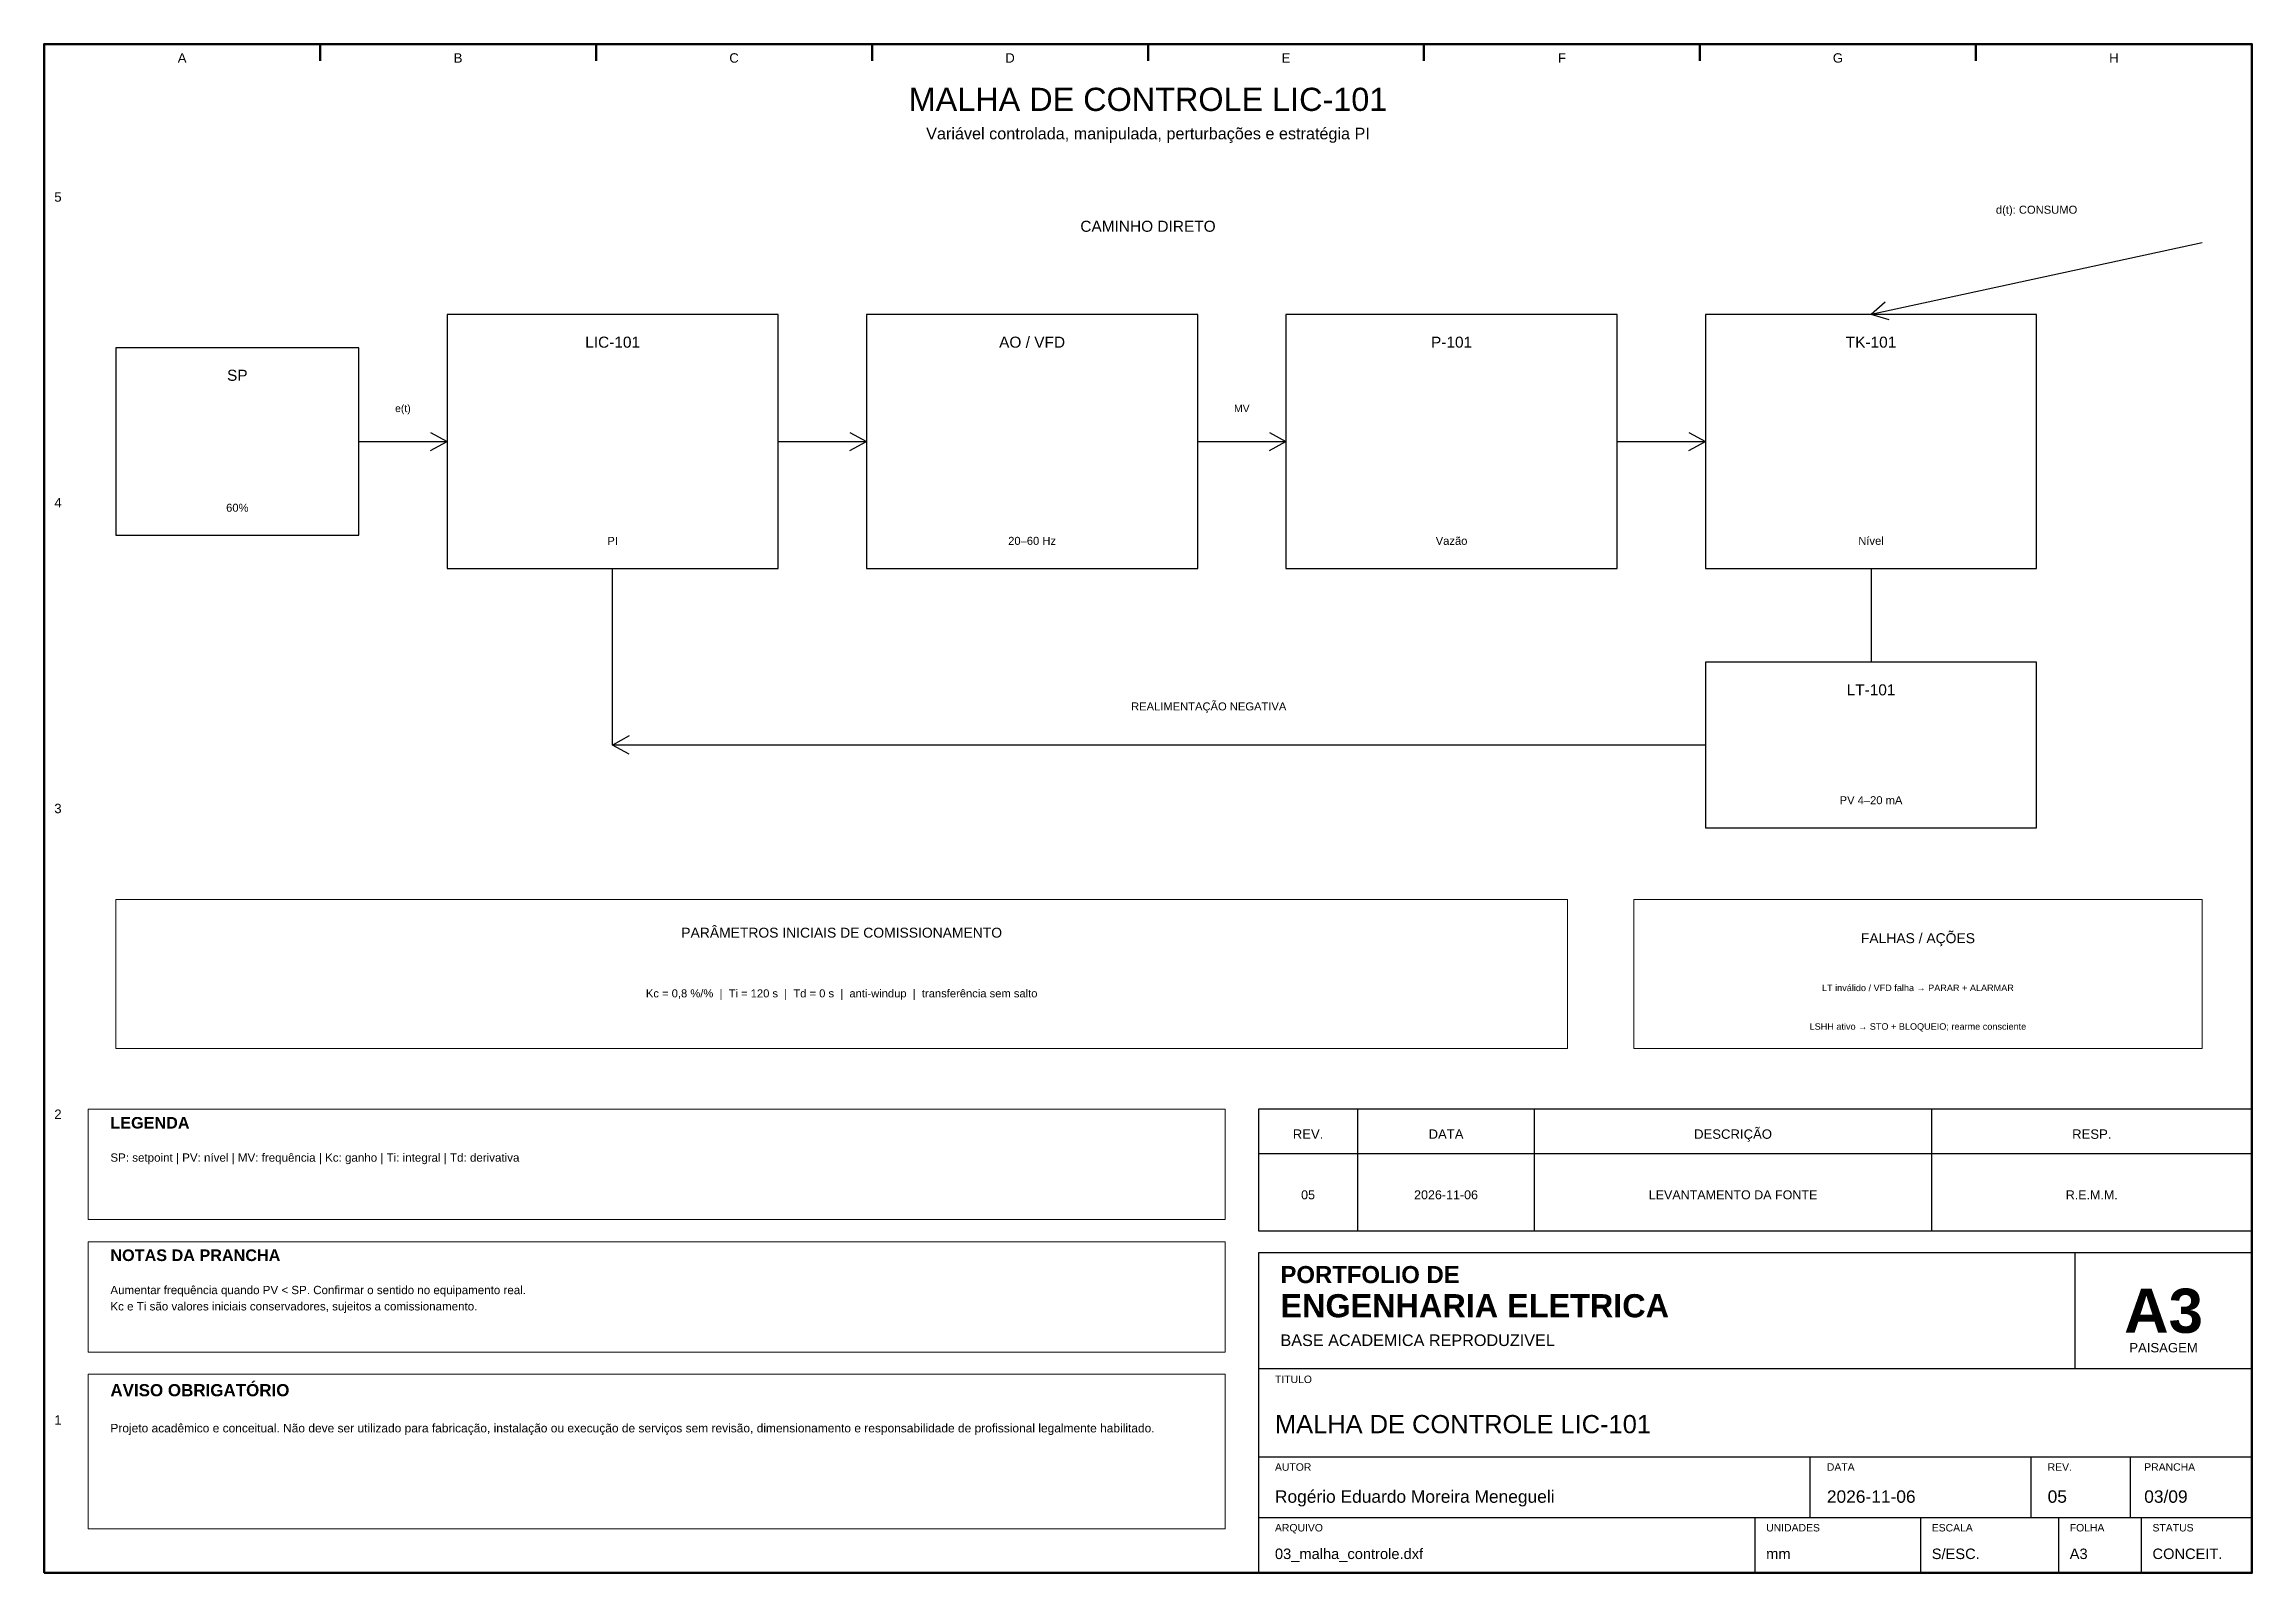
# Model space of a CAD drawing. Header units: millimetres. Extents: x 10 to 410, y 10 to 287.
import ezdxf
from ezdxf.enums import TextEntityAlignment as Align

# ---------------------------------------------------------------- set-up
doc = ezdxf.new("R2010")
doc.units = ezdxf.units.MM
for name, color, linetype, lineweight in [('00_MOLDURA', 7, 'CONTINUOUS', 50), ('01_CARIMBO', 7, 'CONTINUOUS', 25), ('02_TEXTO', 7, 'CONTINUOUS', 18), ('07_INSTRUMENTACAO', 202, 'CONTINUOUS', 25), ('12_LEGENDA', 7, 'CONTINUOUS', 18), ('13_NOTAS', 7, 'CONTINUOUS', 18)]:
    doc.layers.add(name, color=color, linetype=linetype, lineweight=lineweight)
doc.styles.add('PORTFOLIO_TEXTO', font='arial.ttf')
doc.styles.add('PORTFOLIO_TITULO', font='arialbd.ttf', dxfattribs={"width": 0.92})

# ---------------------------------------------------------------- blocks, each defined once
blk = doc.blocks.new('CARIMBO_A3')
at = {"layer": '01_CARIMBO'}
for p, q in [((148, 37), (148, 58)), ((0, 37), (180, 37)), ((0, 21), (180, 21)), ((100, 10), (100, 21)), ((140, 10), (140, 21)), ((158, 10), (158, 21)), ((0, 10), (180, 10)), ((90, 0), (90, 10)), ((120, 0), (120, 10)), ((145, 0), (145, 10)), ((160, 0), (160, 10))]:
    blk.add_line(p, q, dxfattribs=at)
blk.add_lwpolyline([(0, 0), (180, 0), (180, 58), (0, 58)], close=True, dxfattribs=at)
at = {"layer": '01_CARIMBO', "style": 'PORTFOLIO_TEXTO'}
for s, p in [('TITULO', (3, 34.4)), ('AUTOR', (3, 18.5)), ('DATA', (103, 18.5)), ('REV.', (143, 18.5)), ('PRANCHA', (160.5, 18.5)), ('ARQUIVO', (3, 7.5)), ('UNIDADES', (92, 7.5)), ('ESCALA', (122, 7.5)), ('FOLHA', (147, 7.5)), ('STATUS', (162, 7.5))]:
    blk.add_text(s, height=1.35, dxfattribs=at).set_placement(p)
at = {"layer": '02_TEXTO'}
for s, height, style, p in [('PORTFOLIO DE', 3.1, 'PORTFOLIO_TITULO', (4, 52.5)), ('ENGENHARIA ELETRICA', 4.2, 'PORTFOLIO_TITULO', (4, 46.3)), ('BASE ACADEMICA REPRODUZIVEL', 2.1, 'PORTFOLIO_TEXTO', (4, 41.1))]:
    blk.add_text(s, height=height, dxfattribs=dict(at, style=style)).set_placement(p)
for s, height, style, p in [('A3', 8, 'PORTFOLIO_TITULO', (164, 47.5)), ('PAISAGEM', 1.7, 'PORTFOLIO_TEXTO', (164, 40.8))]:
    blk.add_text(s, height=height, dxfattribs=dict(at, style=style)).set_placement(p, align=Align.MIDDLE_CENTER)
at = {"layer": '02_TEXTO', "style": 'PORTFOLIO_TEXTO'}
for tag, p, height in [('TITULO', (3, 25.3), 3.3), ('AUTOR', (3, 12.7), 2.25), ('DATA', (103, 12.7), 2.25), ('REVISAO', (143, 12.7), 2.25), ('PRANCHA', (160.5, 12.7), 2.25), ('ARQUIVO', (3, 2.5), 1.9), ('UNIDADES', (92, 2.5), 1.9), ('ESCALA', (122, 2.5), 1.9), ('FOLHA', (147, 2.5), 1.9), ('STATUS', (162, 2.5), 1.9)]:
    blk.add_attdef(tag, p, '', height=height, dxfattribs=at)

msp = doc.modelspace()

# ---------------------------------------------------------------- linework, layer by layer
at = {"layer": '00_MOLDURA'}
for p, q in [((60, 287), (60, 284)), ((110, 287), (110, 284)), ((160, 287), (160, 284)), ((210, 287), (210, 284)), ((260, 287), (260, 284)), ((310, 287), (310, 284)), ((360, 287), (360, 284))]:
    msp.add_line(p, q, dxfattribs=at)
msp.add_lwpolyline([(10, 10), (410, 10), (410, 287), (10, 287)], close=True, dxfattribs=at)
at = {"layer": '01_CARIMBO'}
for p, q in [((248, 72), (248, 94)), ((280, 72), (280, 94)), ((352, 72), (352, 94)), ((230, 86), (410, 86))]:
    msp.add_line(p, q, dxfattribs=at)
msp.add_lwpolyline([(230, 72), (410, 72), (410, 94), (230, 94)], close=True, dxfattribs=at)
at = {"layer": '07_INSTRUMENTACAO'}
for p, q in [((401, 251), (341, 238)), ((343.58, 240.25), (341, 238)), ((344.28, 237.02), (341, 238)), ((80, 216.65), (83, 215)), ((156, 216.65), (159, 215)), ((232, 216.65), (235, 215)), ((308, 216.65), (311, 215)), ((67, 215), (83, 215)), ((80, 213.35), (83, 215)), ((143, 215), (159, 215)), ((156, 213.35), (159, 215)), ((219, 215), (235, 215)), ((232, 213.35), (235, 215)), ((295, 215), (311, 215)), ((308, 213.35), (311, 215)), ((113, 160), (113, 192)), ((341, 192), (341, 175)), ((116, 161.65), (113, 160)), ((311, 160), (113, 160)), ((116, 158.35), (113, 160))]:
    msp.add_line(p, q, dxfattribs=at)
for points in [[(83, 192), (143, 192), (143, 238), (83, 238)], [(159, 192), (219, 192), (219, 238), (159, 238)], [(235, 192), (295, 192), (295, 238), (235, 238)], [(311, 192), (371, 192), (371, 238), (311, 238)], [(23, 198), (67, 198), (67, 232), (23, 232)], [(311, 145), (371, 145), (371, 175), (311, 175)]]:
    msp.add_lwpolyline(points, close=True, dxfattribs=at)
at = {"layer": '12_LEGENDA'}
for points in [[(23, 105), (286, 105), (286, 132), (23, 132)], [(18, 74), (224, 74), (224, 94), (18, 94)]]:
    msp.add_lwpolyline(points, close=True, dxfattribs=at)
at = {"layer": '13_NOTAS'}
for points in [[(298, 105), (401, 105), (401, 132), (298, 132)], [(18, 50), (224, 50), (224, 70), (18, 70)], [(18, 18), (224, 18), (224, 46), (18, 46)]]:
    msp.add_lwpolyline(points, close=True, dxfattribs=at)

# ---------------------------------------------------------------- block references
at = {"layer": '01_CARIMBO'}
msp.add_blockref('CARIMBO_A3', (230, 10), dxfattribs=at).add_auto_attribs({'TITULO': 'MALHA DE CONTROLE LIC-101', 'AUTOR': 'Rogério Eduardo Moreira Menegueli', 'DATA': '2026-11-06', 'REVISAO': '05', 'PRANCHA': '03/09', 'ARQUIVO': '03_malha_controle.dxf', 'UNIDADES': 'mm', 'ESCALA': 'S/ESC.', 'FOLHA': 'A3', 'STATUS': 'CONCEIT.'})

# ---------------------------------------------------------------- texts
at = {"layer": '00_MOLDURA', "style": 'PORTFOLIO_TEXTO'}
for s, p in [('A', (35, 284.5)), ('B', (85, 284.5)), ('C', (135, 284.5)), ('D', (185, 284.5)), ('E', (235, 284.5)), ('F', (285, 284.5)), ('G', (335, 284.5)), ('H', (385, 284.5)), ('5', (12.5, 259.3)), ('4', (12.5, 203.9)), ('3', (12.5, 148.5)), ('2', (12.5, 93.1)), ('1', (12.5, 37.7))]:
    msp.add_text(s, height=1.7, dxfattribs=at).set_placement(p, align=Align.MIDDLE_CENTER)
at = {"layer": '01_CARIMBO', "style": 'PORTFOLIO_TEXTO'}
for s, p in [('REV.', (239, 89.5)), ('DATA', (264, 89.5)), ('DESCRIÇÃO', (316, 89.5)), ('RESP.', (381, 89.5))]:
    msp.add_text(s, height=1.7, dxfattribs=at).set_placement(p, align=Align.MIDDLE_CENTER)
at = {"layer": '02_TEXTO', "style": 'PORTFOLIO_TEXTO'}
for s, height, p in [('MALHA DE CONTROLE LIC-101', 4.2, (210, 277)), ('Variável controlada, manipulada, perturbações e estratégia PI', 2.1, (210, 270.8)), ('60%', 1.45, (45, 203)), ('PI', 1.45, (113, 197)), ('20–60 Hz', 1.45, (189, 197)), ('Vazão', 1.45, (265, 197)), ('Nível', 1.45, (341, 197)), ('PV 4–20 mA', 1.45, (341, 150)), ('Kc = 0,8 %/%  |  Ti = 120 s  |  Td = 0 s  |  anti-windup  |  transferência sem salto', 1.45, (154.5, 115)), ('05', 1.62, (239, 78.5)), ('2026-11-06', 1.62, (264, 78.5)), ('LEVANTAMENTO DA FONTE', 1.62, (316, 78.5)), ('R.E.M.M.', 1.62, (381, 78.5))]:
    msp.add_text(s, height=height, dxfattribs=at).set_placement(p, align=Align.MIDDLE_CENTER)
at = {"layer": '07_INSTRUMENTACAO', "style": 'PORTFOLIO_TEXTO'}
for s, height, p in [('d(t): CONSUMO', 1.45, (371, 257)), ('CAMINHO DIRETO', 2, (210, 254)), ('LIC-101', 2, (113, 233)), ('AO / VFD', 2, (189, 233)), ('P-101', 2, (265, 233)), ('TK-101', 2, (341, 233)), ('SP', 2, (45, 227)), ('e(t)', 1.35, (75, 221)), ('MV', 1.35, (227, 221)), ('REALIMENTAÇÃO NEGATIVA', 1.45, (221, 167)), ('LT-101', 2, (341, 170))]:
    msp.add_text(s, height=height, dxfattribs=at).set_placement(p, align=Align.MIDDLE_CENTER)
at = {"layer": '12_LEGENDA', "style": 'PORTFOLIO_TEXTO'}
msp.add_text('PARÂMETROS INICIAIS DE COMISSIONAMENTO', height=1.8, dxfattribs=at).set_placement((154.5, 126), align=Align.MIDDLE_CENTER)
at = {"layer": '12_LEGENDA', "style": 'PORTFOLIO_TITULO'}
msp.add_text('LEGENDA', height=2.1, dxfattribs=at).set_placement((22, 90.5))
at = {"layer": '12_LEGENDA', "insert": (22, 86), "char_height": 1.5, "width": 198, "attachment_point": 1, "line_spacing_factor": 1.18, "style": 'PORTFOLIO_TEXTO'}
msp.add_mtext('SP: setpoint | PV: nível | MV: frequência | Kc: ganho | Ti: integral | Td: derivativa', dxfattribs=at)
at = {"layer": '13_NOTAS', "style": 'PORTFOLIO_TEXTO'}
for s, height, p in [('FALHAS / AÇÕES', 1.8, (349.5, 125)), ('LT inválido / VFD falha → PARAR + ALARMAR', 1.18, (349.5, 116)), ('LSHH ativo → STO + BLOQUEIO; rearme consciente', 1.18, (349.5, 109))]:
    msp.add_text(s, height=height, dxfattribs=at).set_placement(p, align=Align.MIDDLE_CENTER)
at = {"layer": '13_NOTAS', "style": 'PORTFOLIO_TITULO'}
for s, height, p in [('NOTAS DA PRANCHA', 2.1, (22, 66.5)), ('AVISO OBRIGATÓRIO', 2.2, (22, 42))]:
    msp.add_text(s, height=height, dxfattribs=at).set_placement(p)
at = {"layer": '13_NOTAS', "width": 198, "attachment_point": 1, "line_spacing_factor": 1.18, "style": 'PORTFOLIO_TEXTO'}
for s, insert, char_height in [('Aumentar frequência quando PV < SP. Confirmar o sentido no equipamento real.\\PKc e Ti são valores iniciais conservadores, sujeitos a comissionamento.', (22, 62), 1.5), ('Projeto acadêmico e conceitual. Não deve ser utilizado para fabricação, instalação ou execução de serviços sem revisão, dimensionamento e responsabilidade de profissional legalmente habilitado.', (22, 37), 1.55)]:
    msp.add_mtext(s, dxfattribs=dict(at, insert=insert, char_height=char_height))

doc.saveas('drawing.dxf')
